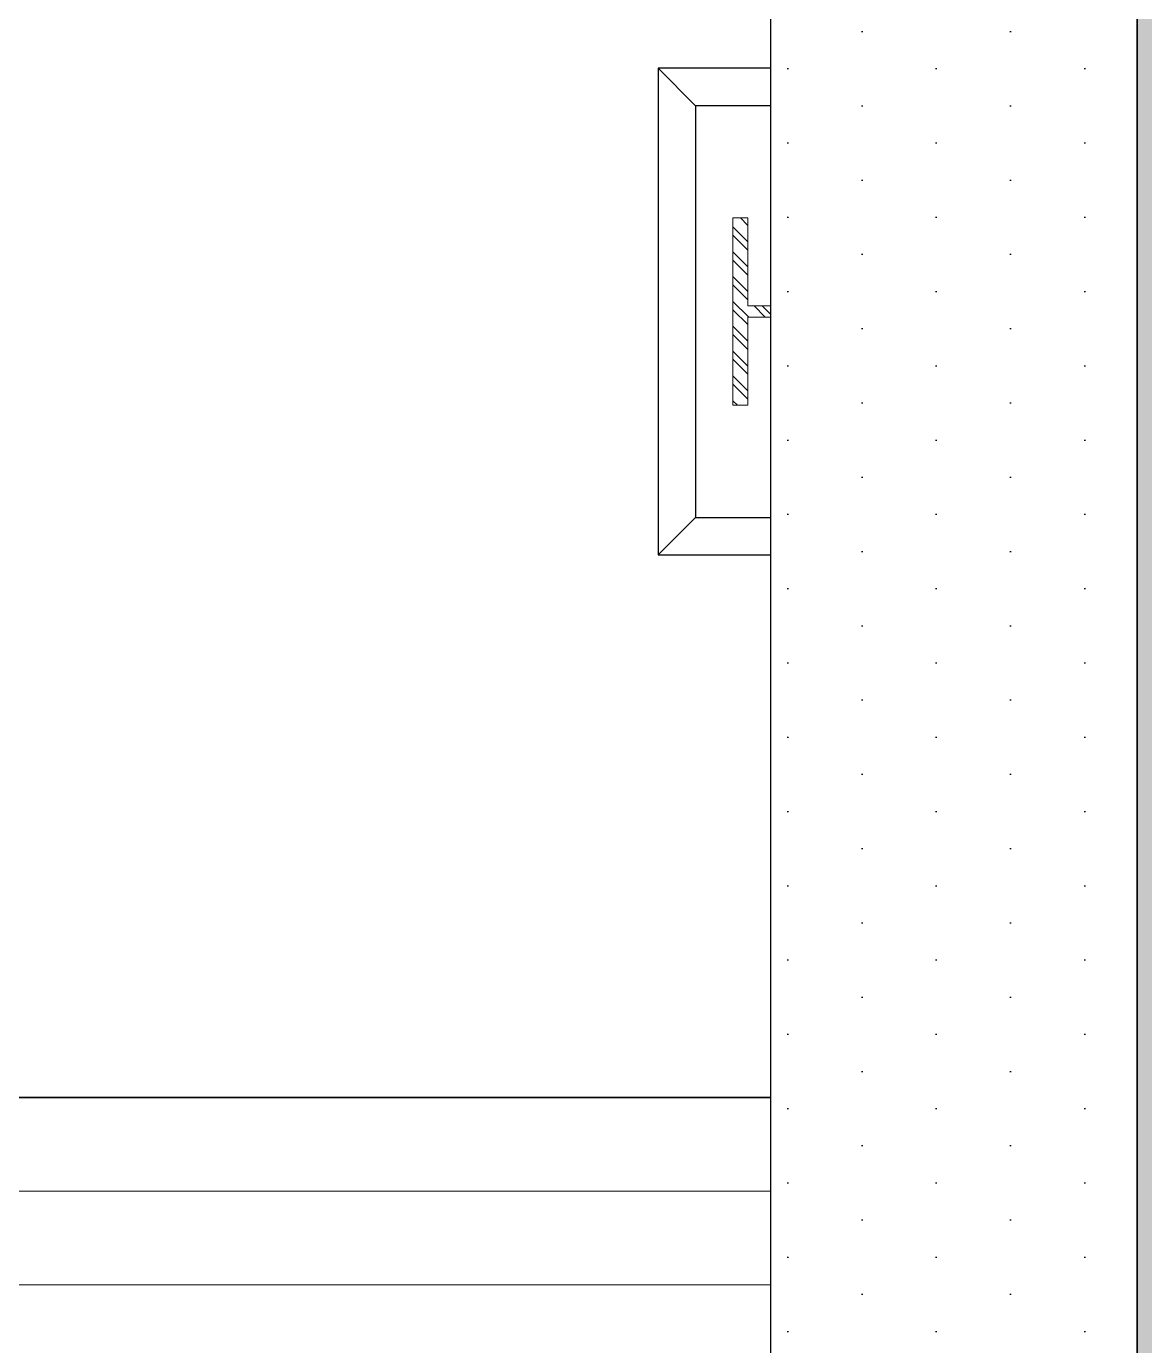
# Model space of a CAD drawing. Header units: millimetres. Extents: x -4391136 to -1798569, y -886572 to -291056.
# Drawn here: x -2446784 to -2446187, y -390433 to -389729 of the extents above; entities that cross this region are included whole.
import ezdxf

# ---------------------------------------------------------------- set-up
doc = ezdxf.new("R2010")
doc.units = ezdxf.units.MM
doc.set_wipeout_variables(frame=1)
doc.linetypes.add('XKITLINE00', pattern=[0])
doc.linetypes.add('XKITLINE02', pattern=[4, 2, -2])
for name, color, linetype in [('000 - STRUCTURE_STEEL_ACCESORIES_HATCH_', 7, 'Continuous'), ('000 - STRUCTURE_STEEL_ACCESORIES_HIDDEN_', 7, 'Continuous'), ('000 - STRUCTURE_STEEL_ACCESORIES_MAIN_COLOR_1', 7, 'Continuous'), ('000 - STRUCTURE_STEEL_FRAMING_CUT_COLOR_4', 7, 'Continuous'), ('000 - STRUCTURE_STEEL_FRAMING_HIDDEN_', 7, 'Continuous'), ('000 - STRUCTURE_STEEL_FRAMING_SUB_COLOR_2', 7, 'Continuous'), ('000 - STRUCTURE_STEEL_FRAMING_WIPEOUT_', 7, 'Continuous'), ('010 - ASPG_FLASHING_HATCH_', 7, 'Continuous'), ('010 - ASPG_FLASHING_MAIN_COLOR_2', 7, 'Continuous'), ('010 - ASPG_FLASHING_MAIN_COLOR_4', 7, 'Continuous'), ('010 - ASPG_FLASHING_WIPEOUT_', 7, 'Continuous'), ('010 - ASPG_FRAMING_MAIN_COLOR_1', 7, 'Continuous'), ('010 - ASPG_FRAMING_WIPEOUT_', 7, 'Continuous'), ('_PP-Dim', 7, 'Continuous'), ('Xref-C-1-PP17-AR-2214-01-B$0$A-FLOR-E', 7, 'Continuous'), ('Xref-C-1-PP17-AR-2214-01-B$0$A-FLOR-HRAL', 7, 'Continuous'), ('Xref-C-1-PP17-AR-2214-01-B$0$S-COLS', 7, 'Continuous'), ('Xref-C-1-PP17-AR-2214-01-B$0$S-COLS-E', 7, 'Continuous'), ('Xref-C-1-PP17-AR-2214-01-B$0$WALL-E', 7, 'Continuous')]:
    doc.layers.add(name, color=color, linetype=linetype)
doc.layers.add('000 - STRUCTURE_STEEL_FRAMING_DEF_SUB', color=7, linetype='Continuous', plot=False)

# ---------------------------------------------------------------- blocks, each defined once
blk = doc.blocks.new('Xref-C-1-PP17-AR-2214-01-B$0$Handrail Type - Handrail_Internal_-V70-ENTRANCE 2 - LOWER ROOF FLOOR PLAN01-flat-1')
at = {"layer": 'Xref-C-1-PP17-AR-2214-01-B$0$A-FLOR-HRAL', "color": 7, "lineweight": 9}
for p, q in [((-2733002.74, -495978.95), (-2733002.74, -495903.95)), ((-2732952.74, -495978.95), (-2732952.74, -495903.95)), ((-2733002.74, -497178.95), (-2733002.74, -495978.95)), ((-2732952.74, -497303.95), (-2732952.74, -495978.95))]:
    blk.add_line(p, q, dxfattribs=at)
blk = doc.blocks.new('Xref-C-1-PP17-AR-2214-01-B$0$Handrail Type - Handrail_Internal_-27241056-ENTRANCE 2 - LOWER ROOF FLOOR PLAN01-flat-1')
at = {"layer": 'Xref-C-1-PP17-AR-2214-01-B$0$A-FLOR-HRAL', "color": 7, "lineweight": 9}
for p, q in [((-2733002.74, -495903.95), (-2733002.74, -495978.95)), ((-2732952.74, -495978.95), (-2732952.74, -495903.95)), ((-2733002.74, -495978.95), (-2733002.74, -497178.95)), ((-2732952.74, -497303.95), (-2732952.74, -495978.95))]:
    blk.add_line(p, q, dxfattribs=at)
blk = doc.blocks.new('Xref-C-1-PP17-AR-2214-01-B$0$Top Rail Type - Top Rail_Internal_-V59-ENTRANCE 2 - LOWER ROOF FLOOR PLAN01-flat-1')
at = {"layer": 'Xref-C-1-PP17-AR-2214-01-B$0$A-FLOR-HRAL', "color": 7, "lineweight": 9}
for p, q in [((-2733002.74, -495878.95), (-2732952.74, -495878.95)), ((-2733002.74, -495978.95), (-2733002.74, -495878.95)), ((-2732952.74, -495978.95), (-2732952.74, -495878.95)), ((-2733002.74, -497178.95), (-2733002.74, -495978.95)), ((-2732952.74, -497178.95), (-2732952.74, -495978.95))]:
    blk.add_line(p, q, dxfattribs=at)
blk = doc.blocks.new('Xref-C-1-PP17-AR-2214-01-B$0$Top Rail Type - Top Rail_Internal_-19709280-ENTRANCE 2 - LOWER ROOF FLOOR PLAN01-flat-1')
at = {"layer": 'Xref-C-1-PP17-AR-2214-01-B$0$A-FLOR-HRAL', "color": 7, "lineweight": 9}
for p, q in [((-2733002.74, -495978.95), (-2733002.74, -497178.95)), ((-2732952.74, -497178.95), (-2732952.74, -495978.95))]:
    blk.add_line(p, q, dxfattribs=at)
at = {"layer": 'Xref-C-1-PP17-AR-2214-01-B$0$A-FLOR-HRAL', "color": 7, "lineweight": 9, "flags": 128}
for points in [[(-2733002.74, -495903.95), (-2733002.74, -495904.01), (-2733002.74, -495904.19), (-2733002.74, -495904.49), (-2733002.74, -495904.9), (-2733002.74, -495905.44), (-2733002.74, -495906.1), (-2733002.74, -495906.87), (-2733002.74, -495907.75), (-2733002.74, -495908.75), (-2733002.74, -495909.87), (-2733002.74, -495911.09), (-2733002.74, -495912.42), (-2733002.74, -495913.86), (-2733002.74, -495915.4), (-2733002.74, -495917.05), (-2733002.74, -495918.79), (-2733002.74, -495920.63), (-2733002.74, -495922.56), (-2733002.74, -495924.58), (-2733002.74, -495926.69), (-2733002.74, -495928.89), (-2733002.74, -495931.16), (-2733002.74, -495933.51), (-2733002.74, -495935.93), (-2733002.74, -495938.42), (-2733002.74, -495940.98), (-2733002.74, -495943.6), (-2733002.74, -495946.27), (-2733002.74, -495949), (-2733002.74, -495951.77), (-2733002.74, -495954.59), (-2733002.74, -495957.44), (-2733002.74, -495960.33), (-2733002.74, -495963.25), (-2733002.74, -495966.2), (-2733002.74, -495969.16), (-2733002.74, -495972.15), (-2733002.74, -495975.14), (-2733002.74, -495978.14), (-2733002.74, -495978.95)], [(-2732952.74, -495978.95), (-2732952.74, -495975.95), (-2732952.74, -495972.95), (-2732952.74, -495969.97), (-2732952.74, -495967), (-2732952.74, -495964.05), (-2732952.74, -495961.12), (-2732952.74, -495958.22), (-2732952.74, -495955.35), (-2732952.74, -495952.53), (-2732952.74, -495949.74), (-2732952.74, -495947), (-2732952.74, -495944.31), (-2732952.74, -495941.68), (-2732952.74, -495939.11), (-2732952.74, -495936.6), (-2732952.74, -495934.16), (-2732952.74, -495931.79), (-2732952.74, -495929.49), (-2732952.74, -495927.28), (-2732952.74, -495925.14), (-2732952.74, -495923.1), (-2732952.74, -495921.14), (-2732952.74, -495919.28), (-2732952.74, -495917.51), (-2732952.74, -495915.84), (-2732952.74, -495914.27), (-2732952.74, -495912.8), (-2732952.74, -495911.44), (-2732952.74, -495910.19), (-2732952.74, -495909.04), (-2732952.74, -495908.01), (-2732952.74, -495907.1), (-2732952.74, -495906.29), (-2732952.74, -495905.61), (-2732952.74, -495905.04), (-2732952.74, -495904.59), (-2732952.74, -495904.26), (-2732952.74, -495904.04), (-2732952.74, -495903.95), (-2732952.74, -495903.95)]]:
    blk.add_lwpolyline(points, dxfattribs=at)
blk = doc.blocks.new('Xref-C-1-PP17-AR-2214-01-B$0$H-Wide Flange-Column - H100x100x17_2-V85-ENTRANCE 2 - LOWER ROOF FLOOR PLAN01-flat-1')
at = {"layer": 'Xref-C-1-PP17-AR-2214-01-B$0$S-COLS-E', "lineweight": 9}
h = blk.add_hatch(dxfattribs=at)
h.set_pattern_fill('ACET-2D-FP_44', angle=180, style=0, pattern_type=2)
h.set_pattern_definition([(45, (2733142.74, 495728.44), (-251.44717, 251.44717), []), (45, (2733142.74, 496109.44), (-251.44717, 251.44717), [])])
h.paths.add_polyline_path([(-50, -42), (-50, -50), (50, -50), (50, -42), (13, -42), (5.93, -39.07), (3, -32), (3, 32), (5.93, 39.07), (13, 42), (50, 42), (50, 50), (-50, 50), (-50, 42), (-13, 42), (-5.93, 39.07), (-3, 32), (-3, -32), (-5.93, -39.07), (-13, -42)])
at = {"layer": 'Xref-C-1-PP17-AR-2214-01-B$0$S-COLS', "color": 7}
for p, q in [((50, 50), (-50, 50)), ((-50, 50), (-50, 42)), ((50, 42), (50, 50)), ((-50, 42), (-13, 42)), ((13, 42), (50, 42)), ((-3, 32), (-3, -32)), ((3, -32), (3, 32)), ((-13, -42), (-50, -42)), ((-50, -42), (-50, -50)), ((50, -42), (13, -42)), ((50, -50), (50, -42)), ((-50, -50), (50, -50))]:
    blk.add_line(p, q, dxfattribs=at)
for centre, start, end in [((-13, 32), 0, 90), ((13, 32), 90, 180), ((-13, -32), 270, 0), ((13, -32), 180, 270)]:
    blk.add_arc(centre, 10, start, end, dxfattribs=at)
blk = doc.blocks.new('W-1-PP17-ENT2_REV00_20260526-152612_EX_LOPF-1')
at = {"layer": 'Xref-C-1-PP17-AR-2214-01-B$0$A-FLOR-E', "color": 7}
for p, q in [((770, -500), (770, -7090)), ((770, -7090), (-580, -7090))]:
    blk.add_line(p, q, dxfattribs=at)
at = {"layer": 'Xref-C-1-PP17-AR-2214-01-B$0$WALL-E', "color": 7}
for p, q in [((770, -500), (770, -7240)), ((-580, -7090), (770, -7090))]:
    blk.add_line(p, q, dxfattribs=at)
at = {"color": 7, "rotation": 270}
for name, p in [('Xref-C-1-PP17-AR-2214-01-B$0$Top Rail Type - Top Rail_Internal_-V59-ENTRANCE 2 - LOWER ROOF FLOOR PLAN01-flat-1', (496648.95, -2740142.74)), ('Xref-C-1-PP17-AR-2214-01-B$0$Handrail Type - Handrail_Internal_-V70-ENTRANCE 2 - LOWER ROOF FLOOR PLAN01-flat-1', (496648.95, -2740142.74)), ('Xref-C-1-PP17-AR-2214-01-B$0$Handrail Type - Handrail_Internal_-27241056-ENTRANCE 2 - LOWER ROOF FLOOR PLAN01-flat-1', (496648.95, -2740142.74)), ('Xref-C-1-PP17-AR-2214-01-B$0$Top Rail Type - Top Rail_Internal_-19709280-ENTRANCE 2 - LOWER ROOF FLOOR PLAN01-flat-1', (496648.95, -2740142.74)), ('Xref-C-1-PP17-AR-2214-01-B$0$H-Wide Flange-Column - H100x100x17_2-V85-ENTRANCE 2 - LOWER ROOF FLOOR PLAN01-flat-1', (920.5, -7000.01))]:
    blk.add_blockref(name, p, dxfattribs=at)
blk = doc.blocks.new('*U1999')
at = {"color": 7}
blk.add_wipeout([(0, 0), (9350, 0), (9350, 119.925), (0, 119.925)], dxfattribs=at).dxf.layer = '010 - ASPG_FRAMING_WIPEOUT_'
at = {"layer": '010 - ASPG_FRAMING_MAIN_COLOR_1', "color": 7}
for p, q in [((9350, 119.925), (0, 119.925)), ((0, 114.85), (9350, 114.85)), ((0, 109.54), (9350, 109.54)), ((0, 10.385), (9350, 10.385)), ((0, 5.31), (9350, 5.31)), ((0, 0), (9350, 0))]:
    blk.add_line(p, q, dxfattribs=at)
blk = doc.blocks.new('000_ASPG_TYP_FILES_STRUCTURE_STEEL_BK')
at = {"layer": '000 - STRUCTURE_STEEL_ACCESORIES_HIDDEN_', "color": 7}
blk.add_lwpolyline([(0, 7), (5, 7), (5, -7), (0, -7)], close=True, dxfattribs=at)
at = {"layer": '000 - STRUCTURE_STEEL_ACCESORIES_MAIN_COLOR_1', "color": 7}
for points in [[(0, -30), (60, -30), (60, 30), (0, 30)], [(0, -30), (5, -30), (5, 30), (0, 30)]]:
    blk.add_lwpolyline(points, close=True, dxfattribs=at)
blk = doc.blocks.new('000_CKST_FAMELINE_STEEL_STRUCTURE-COLUMN_TOP_VIEW')
at = {"layer": '000 - STRUCTURE_STEEL_FRAMING_DEF_SUB', "color": 7, "linetype": 'XKITLINE00', "lineweight": 0}
for p, q in [((0, 76), (0, 104)), ((26, 90), (-26, 90)), ((0, 14), (0, -14)), ((26, 0), (-26, 0)), ((0, -76), (0, -104)), ((26, -90), (-26, -90))]:
    blk.add_line(p, q, dxfattribs=at)
at = {"layer": '000 - STRUCTURE_STEEL_FRAMING_SUB_COLOR_2', "color": 7}
for p, q in [((-70, 110), (-90, 130)), ((70, 110), (90, 130)), ((-70, -110), (-90, -130)), ((70, -110), (90, -130))]:
    blk.add_line(p, q, dxfattribs=at)
for points in [[(90, 130), (-90, 130), (-90, -130), (90, -130)], [(70, 110), (-70, 110), (-70, -110), (70, -110)]]:
    blk.add_lwpolyline(points, close=True, dxfattribs=at)
for points in [[(15, 83), (-15, 83, -0.414214), (-22, 90, -0.414214), (-15, 97), (15, 97, -0.414214), (22, 90), (22, 90, -0.414214)], [(15, -83), (-15, -83, 0.414214), (-22, -90, 0.414214), (-15, -97), (15, -97, 0.414214), (22, -90), (22, -90, 0.414214)]]:
    blk.add_lwpolyline(points, format="xyb", close=True, dxfattribs=at)
at = {"color": 7, "rotation": 270}
blk.add_blockref('000_ASPG_TYP_FILES_STRUCTURE_STEEL_BK', (0, -3), dxfattribs=at)
at = {"color": 7}
blk.add_wipeout([(50, 50), (50, -50), (170, -50), (170, 50)], dxfattribs=at).dxf.layer = '000 - STRUCTURE_STEEL_FRAMING_WIPEOUT_'
at = {"layer": '000 - STRUCTURE_STEEL_ACCESORIES_HATCH_'}
h = blk.add_hatch(dxfattribs=at)
h.set_pattern_fill('ANSI32', scale=25, angle=270)
h.set_pattern_definition([(315, (1524.514, 2469.062), (6.629126, 6.629126), []), (315, (1524.514, 2464.642), (6.629126, 6.629126), [])])
h.paths.add_polyline_path([(-50, -50), (-42, -50), (-42, -3), (42, -3), (42, -50), (50, -50), (50, 50), (42, 50), (42, 3), (-42, 3), (-42, 50), (-50, 50)])
at = {"layer": '000 - STRUCTURE_STEEL_FRAMING_CUT_COLOR_4', "color": 7, "lineweight": 0}
blk.add_lwpolyline([(-50, -50), (-42, -50), (-42, -3), (42, -3), (42, -50), (50, -50), (50, 50), (42, 50), (42, 3), (-42, 3), (-42, 50), (-50, 50)], close=True, dxfattribs=at)
at = {"layer": '000 - STRUCTURE_STEEL_FRAMING_DEF_SUB', "color": 7, "linetype": 'XKITLINE00', "lineweight": 0}
for p, q in [((110, 44), (110, 16)), ((96, 30), (124, 30)), ((110, -16), (110, -44)), ((96, -30), (124, -30))]:
    blk.add_line(p, q, dxfattribs=at)
at = {"layer": '000 - STRUCTURE_STEEL_FRAMING_HIDDEN_', "color": 7, "linetype": 'XKITLINE02', "ltscale": 4}
for p, q in [((56, -50), (56, 50)), ((50, 3), (170, 3)), ((50, -3), (170, -3))]:
    blk.add_line(p, q, dxfattribs=at)
at = {"layer": '000 - STRUCTURE_STEEL_FRAMING_SUB_COLOR_2', "color": 7}
for p, q in [((50, 3), (50, -3)), ((170, 3), (170, -3))]:
    blk.add_line(p, q, dxfattribs=at)
blk.add_lwpolyline([(50, 50), (50, -50), (170, -50), (170, 50)], close=True, dxfattribs=at)
for centre in [(110, 30), (110, -30)]:
    blk.add_circle(centre, 7, dxfattribs=at)
blk = doc.blocks.new('W-1-PP17-ENT2_REV00_20260528-225335_ASPG_UPPF')
at = {"color": 7, "rotation": 90}
blk.add_blockref('*U1999', (970, -9880), dxfattribs=at)
at = {"color": 7}
blk.add_blockref('000_CKST_FAMELINE_STEEL_STRUCTURE-COLUMN_TOP_VIEW', (800, -6670), dxfattribs=at)
blk = doc.blocks.new('*U3064')
at = {"color": 7}
blk.add_wipeout([(0, -52), (3000, -52), (3000, -248), (0, -248)], dxfattribs=at).dxf.layer = '010 - ASPG_FLASHING_WIPEOUT_'
at = {"layer": '010 - ASPG_FLASHING_HATCH_'}
h = blk.add_hatch(dxfattribs=at)
h.set_pattern_fill('DOTS', scale=0.5)
h.set_pattern_definition([(0, (0, 0), (19.84375, 39.6875), [0, -39.6875])])
h.paths.add_polyline_path([(0, -52), (3000, -52), (3000, -248), (0, -248)])
at = {"layer": '010 - ASPG_FLASHING_MAIN_COLOR_2', "color": 7}
blk.add_lwpolyline([(0, -52), (3000, -52), (3000, -248), (0, -248)], close=True, dxfattribs=at)
at = {"color": 7}
blk.add_wipeout([(0, 69.3), (3000, 69.3), (3000, -52), (0, -52)], dxfattribs=at).dxf.layer = '010 - ASPG_FLASHING_WIPEOUT_'
at = {"layer": '010 - ASPG_FLASHING_HATCH_'}
h = blk.add_hatch(dxfattribs=at)
h.set_pattern_fill('DOTS', scale=0.1)
h.set_pattern_definition([(0, (0, 0), (3.96875, 7.9375), [0, -7.9375])])
h.paths.add_polyline_path([(0, 69.3), (3000, 69.3), (3000, -52), (0, -52)])
at = {"layer": '010 - ASPG_FLASHING_MAIN_COLOR_4', "color": 7}
blk.add_lwpolyline([(0, 69.3), (3000, 69.3), (3000, -52), (0, -52)], close=True, dxfattribs=at)

msp = doc.modelspace()

# ---------------------------------------------------------------- block references
at = {"color": 7}
msp.add_blockref('W-1-PP17-ENT2_REV00_20260528-225335_ASPG_UPPF', (-2447156.51, -383210.87), dxfattribs=at)

# ---------------------------------------------------------------- next in the draw order: block references
at = {"layer": '_PP-Dim', "color": 7}
msp.add_blockref('W-1-PP17-ENT2_REV00_20260526-152612_EX_LOPF-1', (-2447156.51, -383210.87), dxfattribs=at)

# ---------------------------------------------------------------- next in the draw order: block references
at = {"color": 7, "xscale": -1, "rotation": 270}
msp.add_blockref('*U3064', (-2446138.51, -391915.87), dxfattribs=at)

doc.saveas('drawing.dxf')
